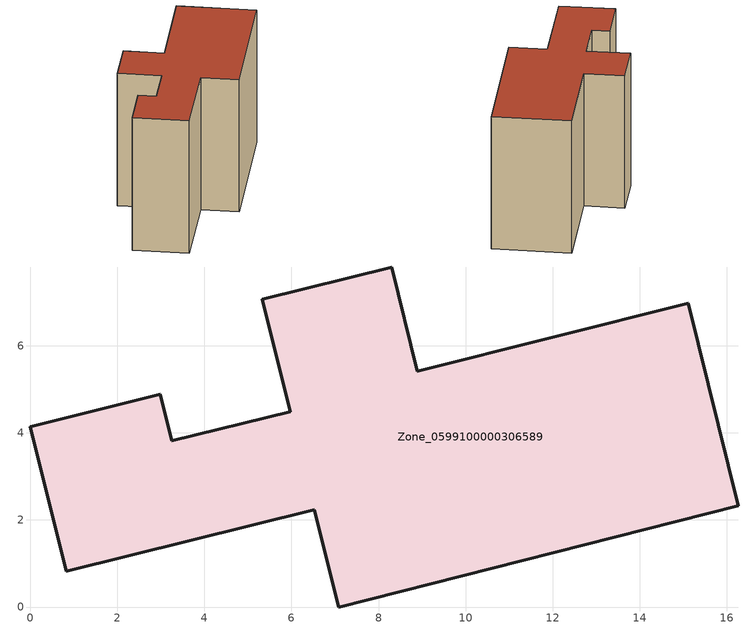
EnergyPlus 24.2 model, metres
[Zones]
Zone_0599100000306589
 floor ground (C_G): 5.33,7.07 8.3,7.81 8.89,5.42 15.11,6.98 16.26,2.33 7.08,0 6.52,2.24 0.83,0.82 0,4.14 2.99,4.89 3.25,3.82 5.97,4.49 z0
 wall outside (C_F): 8.89,5.42 8.3,7.81 5.33,7.07 5.97,4.49 3.25,3.82 2.99,4.89 0,4.14 0.83,0.82 6.52,2.24 7.08,0 16.26,2.33 15.11,6.98 8.89,5.42 z0:8.74
 roof outside (C_R): 8.3,7.81 5.33,7.07 5.97,4.49 3.25,3.82 2.99,4.89 0,4.14 0.83,0.82 6.52,2.24 7.08,0 16.26,2.33 15.11,6.98 8.89,5.42 z8.74
[BUILDING]
Pand.0599100000306589: North Axis=0; Terrain=City; Loads Convergence Tolerance Value=0.04; Temperature Convergence Tolerance Value=0.4; Solar Distribution=FullExterior; Maximum Number of Warmup Days=25; Minimum Number of Warmup Days=1
[Site:Location]
Rotterdam.The.Hague.AP_ZH_NLD Design_Conditions: Latitude=51.96; Longitude=4.45; Time Zone=1; Elevation=-4.5
[SITE:GROUNDTEMPERATURE:BUILDINGSURFACE]
18, 18, 18, 18, 18, 18, 18, 18, 18, 18, 18, 18
[MATERIAL] Thermal Absorptance=0.9; Solar Absorptance=0.7; Visible Absorptance=0.7
Name | Roughness | Thickness | Conductivity | Density | Specific Heat
G.TI.1965-1974 | MediumSmooth | 0.15 | 0.882353 | 540 | 1210
F.TI.1965-1974 | Rough | 0.3 | 0.697674 | 1920 | 840
R.TI.1965-1974 | MediumRough | 0.2 | 0.232558 | 1500 | 1000
[CONSTRUCTION]
C_G: G.TI.1965-1974
C_F: F.TI.1965-1974
C_R: R.TI.1965-1974
[ZONE]
Zone_0599100000306589: Type=1; Multiplier=1; Ceiling Height=Autocalculate; Volume=Autocalculate; Floor Area=autocalculate; Part of Total Floor Area=Yes
[ZONEINFILTRATION:DESIGNFLOWRATE]
Infil_Zone_0599100000306589: Zone or ZoneList or Space or SpaceList=Zone_0599100000306589; Schedule=AlwaysOn; Design Flow Rate Calculation Method=Flow/Area; Flow Rate per Floor Area=0.003; Constant Term Coefficient=1; Temperature Term Coefficient=0; Velocity Term Coefficient=0; Velocity Squared Term Coefficient=0
[HVACTEMPLATE:ZONE:IDEALLOADSAIRSYSTEM]
Zone_0599100000306589: Maximum Heating Supply Air Temperature=50; Minimum Cooling Supply Air Temperature=13; Maximum Heating Supply Air Humidity Ratio=0.0156; Minimum Cooling Supply Air Humidity Ratio=0.0077; Heating Limit=NoLimit; Cooling Limit=NoLimit; Dehumidification Control Type=ConstantSensibleHeatRatio; Cooling Sensible Heat Ratio=0.7; Dehumidification Setpoint=60; Humidification Control Type=None; Humidification Setpoint=30; Outdoor Air Method=None; Outdoor Air Flow Rate per Person=0.00944; Outdoor Air Flow Rate per Zone Floor Area=0; Outdoor Air Flow Rate per Zone=0; Demand Controlled Ventilation Type=None; Outdoor Air Economizer Type=NoEconomizer; Heat Recovery Type=None; Sensible Heat Recovery Effectiveness=0.7; Latent Heat Recovery Effectiveness=0.65
[ZONECONTROL:THERMOSTAT]
ThermostatControl_Zone_0599100000306589: Zone or ZoneList=Zone_0599100000306589; Control Type Schedule=DualSetpointControlType; Control 1=Thermostat_Zone_0599100000306589; Temperature Difference Between Cutout And Setpoint=0
[THERMOSTATSETPOINT:DUALSETPOINT]
Thermostat_Zone_0599100000306589: Heating Setpoint Temperature Schedule=HeatingSetpoint_Zone_0599100000306589; Cooling Setpoint Temperature Schedule=CoolingSetpoint_Zone_0599100000306589
[SCHEDULE:COMPACT]
HeatingSetpoint_Zone_0599100000306589: Through: 12/31, For: AllDays, Until: 24:00, 21
CoolingSetpoint_Zone_0599100000306589: Through: 12/31, For: AllDays, Until: 24:00, 24
DualSetpointControlType: Through: 12/31, For: AllDays, Until: 24:00, 4
AlwaysOn: Through: 12/31, For: AllDays, Until: 24:00, 1
